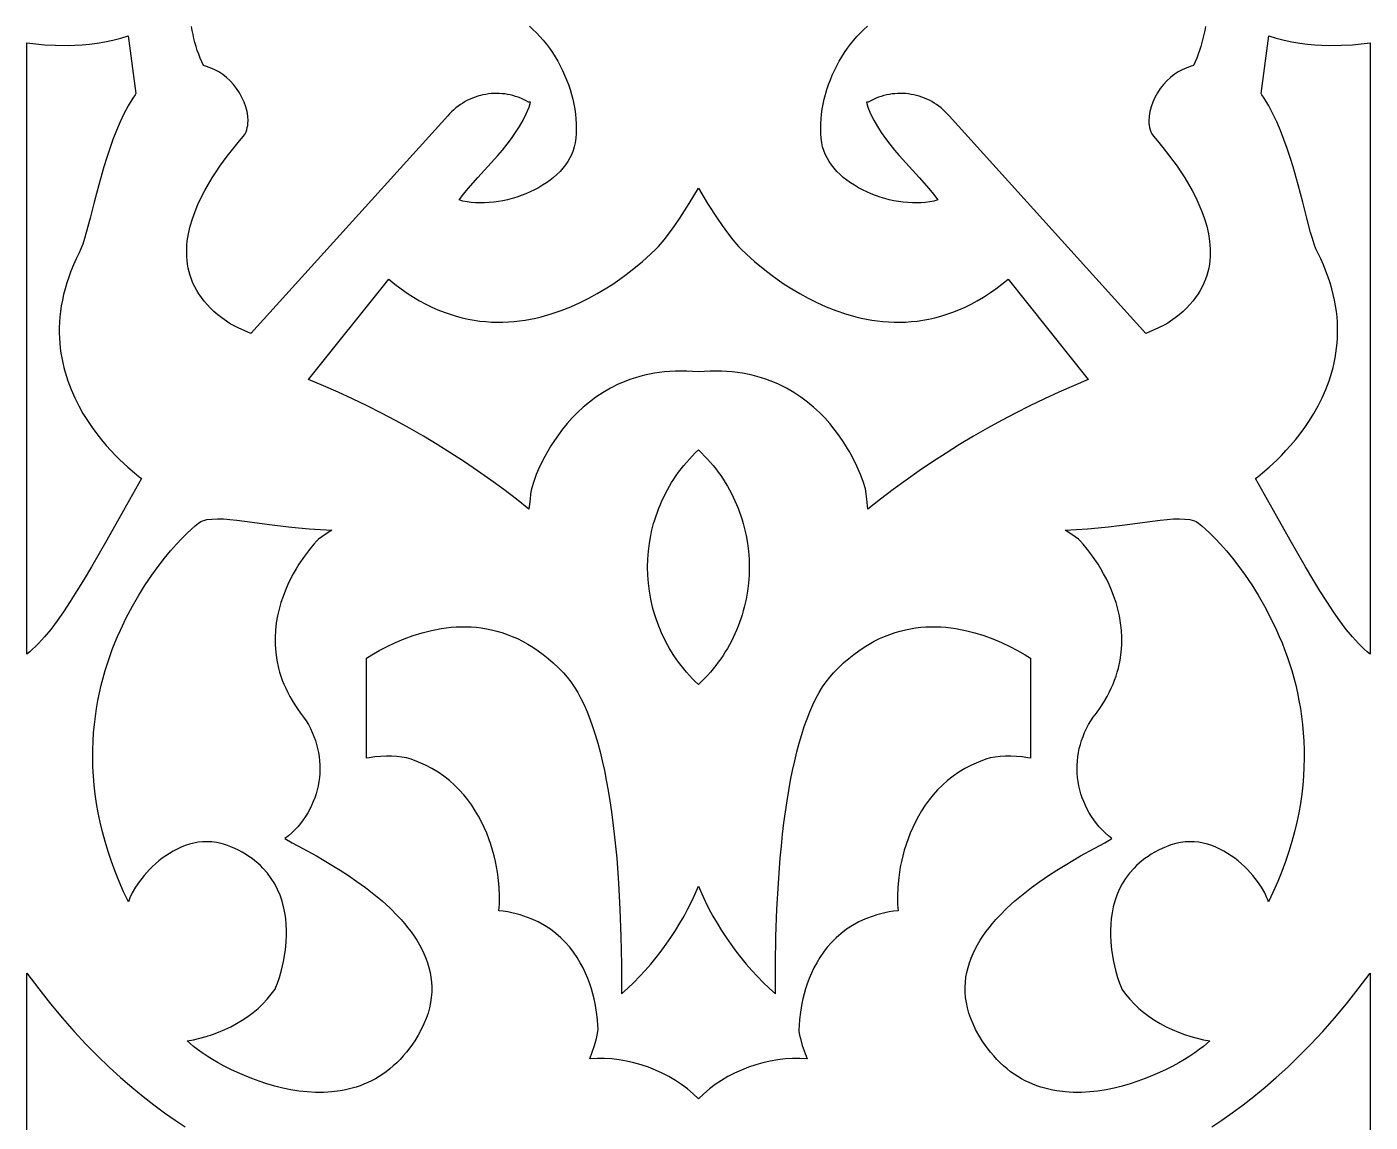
# Model space of a CAD drawing. Extents: x -350 to 350, y -780 to 780.
# Drawn here: x -270 to -190, y -414.6 to -349.3 of the extents above; entities that cross this region are included whole.
import ezdxf

# ---------------------------------------------------------------- set-up
doc = ezdxf.new("R2010")
doc.units = 0
doc.layers.add('LAYER_1', color=18, linetype='CONTINUOUS')

msp = doc.modelspace()

# ---------------------------------------------------------------- linework, layer by layer
at = {"layer": 'LAYER_1'}
for points in [[(-240.075, -349.281), (-239.857, -349.474), (-239.646, -349.678), (-239.442, -349.892), (-239.246, -350.116), (-239.057, -350.349), (-238.876, -350.591), (-238.704, -350.84), (-238.54, -351.097), (-238.385, -351.36), (-238.238, -351.63), (-238.101, -351.904), (-237.974, -352.183), (-237.856, -352.466), (-237.749, -352.753), (-237.652, -353.042), (-237.566, -353.333), (-237.49, -353.625), (-237.426, -353.919), (-237.373, -354.212), (-237.333, -354.505), (-237.304, -354.797), (-237.287, -355.087), (-237.283, -355.374), (-237.292, -355.658), (-237.314, -355.939), (-237.349, -356.215), (-237.396, -356.451), (-237.464, -356.68), (-237.551, -356.904), (-237.657, -357.122), (-237.781, -357.333), (-237.921, -357.537), (-238.077, -357.734), (-238.248, -357.923), (-238.432, -358.105), (-238.629, -358.28), (-238.838, -358.446), (-239.058, -358.604), (-239.288, -358.753), (-239.527, -358.894), (-239.774, -359.025), (-240.028, -359.147), (-240.288, -359.26), (-240.553, -359.362), (-240.822, -359.455), (-241.094, -359.537), (-241.369, -359.609), (-241.645, -359.67), (-241.921, -359.72), (-242.197, -359.758), (-242.47, -359.785), (-242.742, -359.8), (-243.009, -359.803), (-243.273, -359.794), (-243.53, -359.772), (-243.782, -359.737), (-244.026, -359.689), (-244.261, -359.627), (-243.994, -359.285), (-243.716, -358.949), (-243.137, -358.29), (-242.545, -357.638), (-241.959, -356.982), (-241.675, -356.649), (-241.401, -356.311), (-241.138, -355.966), (-240.89, -355.614), (-240.658, -355.252), (-240.446, -354.88), (-240.256, -354.495), (-240.091, -354.097), (-240.024, -353.876), (-240.009, -353.798), (-240.116, -353.798), (-240.267, -353.715), (-240.42, -353.639), (-240.575, -353.57), (-240.732, -353.509), (-240.89, -353.455), (-241.05, -353.409), (-241.211, -353.369), (-241.373, -353.337), (-241.536, -353.312), (-241.699, -353.294), (-241.863, -353.284), (-242.026, -353.28), (-242.189, -353.283), (-242.352, -353.293), (-242.514, -353.31), (-242.675, -353.334), (-242.835, -353.365), (-242.993, -353.402), (-243.15, -353.447), (-243.305, -353.498), (-243.458, -353.555), (-243.609, -353.62), (-243.757, -353.69), (-243.902, -353.768), (-244.045, -353.852), (-244.184, -353.942), (-244.319, -354.039), (-244.451, -354.142), (-244.579, -354.252), (-244.703, -354.368), (-244.822, -354.49), (-244.937, -354.619), (-256.654, -367.57), (-257.408, -367.246), (-257.772, -367.06), (-257.948, -366.956), (-258.119, -366.845), (-258.384, -366.654), (-258.63, -366.46), (-258.859, -366.262), (-259.071, -366.061), (-259.266, -365.856), (-259.444, -365.648), (-259.607, -365.438), (-259.754, -365.225), (-259.887, -365.009), (-260.005, -364.792), (-260.108, -364.572), (-260.198, -364.351), (-260.275, -364.128), (-260.339, -363.904), (-260.391, -363.679), (-260.43, -363.453), (-260.459, -363.226), (-260.476, -362.999), (-260.483, -362.771), (-260.479, -362.544), (-260.466, -362.316), (-260.444, -362.089), (-260.373, -361.637), (-260.271, -361.189), (-260.14, -360.747), (-259.985, -360.312), (-259.809, -359.886), (-259.615, -359.471), (-259.407, -359.069), (-259.189, -358.681), (-258.963, -358.308), (-258.734, -357.953), (-258.505, -357.618), (-258.062, -357.011), (-257.661, -356.501), (-257.332, -356.103), (-257.101, -355.828), (-256.998, -355.692), (-256.946, -355.571), (-256.903, -355.446), (-256.871, -355.317), (-256.848, -355.186), (-256.833, -355.052), (-256.828, -354.916), (-256.842, -354.639), (-256.888, -354.357), (-256.963, -354.074), (-257.064, -353.794), (-257.191, -353.518), (-257.339, -353.251), (-257.507, -352.995), (-257.693, -352.753), (-257.894, -352.529), (-258.109, -352.326), (-258.333, -352.146), (-258.566, -351.993), (-258.806, -351.871), (-259.083, -351.756), (-259.353, -351.662), (-259.484, -351.625), (-259.586, -351.4), (-259.68, -351.173), (-259.768, -350.945), (-259.849, -350.714), (-259.923, -350.482), (-259.99, -350.248), (-260.05, -350.013), (-260.104, -349.777), (-260.15, -349.539), (-260.189, -349.301)], [(-199.815, -349.301), (-199.854, -349.539), (-199.901, -349.777), (-199.954, -350.013), (-200.014, -350.248), (-200.081, -350.482), (-200.155, -350.714), (-200.236, -350.945), (-200.324, -351.173), (-200.419, -351.4), (-200.52, -351.625), (-200.652, -351.662), (-200.922, -351.756), (-201.199, -351.871), (-201.438, -351.993), (-201.671, -352.146), (-201.896, -352.326), (-202.11, -352.529), (-202.311, -352.753), (-202.497, -352.995), (-202.665, -353.251), (-202.814, -353.518), (-202.94, -353.794), (-203.042, -354.074), (-203.117, -354.357), (-203.162, -354.639), (-203.176, -354.916), (-203.171, -355.052), (-203.157, -355.186), (-203.134, -355.317), (-203.101, -355.446), (-203.059, -355.571), (-203.007, -355.692), (-202.904, -355.828), (-202.673, -356.103), (-202.343, -356.501), (-201.942, -357.011), (-201.499, -357.618), (-201.27, -357.953), (-201.041, -358.308), (-200.816, -358.681), (-200.597, -359.069), (-200.389, -359.471), (-200.195, -359.886), (-200.019, -360.312), (-199.864, -360.747), (-199.733, -361.189), (-199.631, -361.637), (-199.56, -362.089), (-199.538, -362.316), (-199.525, -362.544), (-199.522, -362.771), (-199.528, -362.999), (-199.546, -363.226), (-199.574, -363.453), (-199.614, -363.679), (-199.665, -363.904), (-199.729, -364.128), (-199.806, -364.351), (-199.896, -364.572), (-200, -364.792), (-200.118, -365.009), (-200.25, -365.225), (-200.397, -365.438), (-200.56, -365.648), (-200.739, -365.856), (-200.934, -366.061), (-201.145, -366.262), (-201.374, -366.46), (-201.621, -366.654), (-201.885, -366.845), (-202.056, -366.956), (-202.232, -367.06), (-202.597, -367.246), (-203.35, -367.57), (-215.067, -354.619), (-215.182, -354.49), (-215.301, -354.368), (-215.425, -354.252), (-215.553, -354.142), (-215.685, -354.039), (-215.821, -353.942), (-215.96, -353.852), (-216.102, -353.768), (-216.247, -353.69), (-216.395, -353.62), (-216.546, -353.555), (-216.699, -353.498), (-216.854, -353.447), (-217.011, -353.402), (-217.169, -353.365), (-217.329, -353.334), (-217.49, -353.31), (-217.652, -353.293), (-217.815, -353.283), (-217.978, -353.28), (-218.142, -353.284), (-218.305, -353.294), (-218.468, -353.312), (-218.631, -353.337), (-218.793, -353.369), (-218.954, -353.409), (-219.114, -353.455), (-219.273, -353.509), (-219.429, -353.57), (-219.585, -353.639), (-219.738, -353.715), (-219.888, -353.798), (-219.996, -353.798), (-219.981, -353.876), (-219.913, -354.097), (-219.748, -354.495), (-219.558, -354.88), (-219.346, -355.252), (-219.115, -355.614), (-218.866, -355.966), (-218.604, -356.311), (-218.329, -356.649), (-218.045, -356.982), (-217.459, -357.638), (-216.867, -358.29), (-216.288, -358.949), (-216.01, -359.285), (-215.743, -359.627), (-215.979, -359.689), (-216.223, -359.737), (-216.474, -359.772), (-216.732, -359.794), (-216.995, -359.803), (-217.263, -359.8), (-217.534, -359.785), (-217.808, -359.758), (-218.083, -359.72), (-218.36, -359.67), (-218.635, -359.609), (-218.91, -359.537), (-219.182, -359.455), (-219.452, -359.362), (-219.717, -359.26), (-219.977, -359.147), (-220.231, -359.025), (-220.477, -358.894), (-220.716, -358.753), (-220.946, -358.604), (-221.166, -358.446), (-221.375, -358.28), (-221.572, -358.105), (-221.757, -357.923), (-221.927, -357.734), (-222.083, -357.537), (-222.224, -357.333), (-222.347, -357.122), (-222.453, -356.904), (-222.54, -356.68), (-222.608, -356.451), (-222.655, -356.215), (-222.691, -355.939), (-222.713, -355.658), (-222.721, -355.374), (-222.717, -355.087), (-222.701, -354.797), (-222.672, -354.505), (-222.631, -354.212), (-222.578, -353.919), (-222.514, -353.625), (-222.439, -353.333), (-222.352, -353.042), (-222.255, -352.753), (-222.148, -352.466), (-222.03, -352.183), (-221.903, -351.904), (-221.766, -351.63), (-221.62, -351.36), (-221.465, -351.097), (-221.301, -350.84), (-221.128, -350.591), (-220.947, -350.349), (-220.758, -350.116), (-220.562, -349.892), (-220.358, -349.678), (-220.147, -349.474), (-219.929, -349.281)], [(-270.001, -430.045), (-270.001, -405.679), (-269.297, -406.618), (-268.591, -407.51), (-267.886, -408.353), (-267.183, -409.15), (-266.483, -409.901), (-265.788, -410.608), (-265.099, -411.272), (-264.418, -411.895), (-263.746, -412.478), (-263.084, -413.022), (-262.434, -413.528), (-261.797, -413.998), (-261.175, -414.434), (-260.569, -414.836)], [(-199.436, -414.836), (-198.83, -414.434), (-198.207, -413.998), (-197.57, -413.528), (-196.92, -413.022), (-196.259, -412.478), (-195.587, -411.895), (-194.905, -411.272), (-194.217, -410.608), (-193.522, -409.901), (-192.822, -409.15), (-192.118, -408.353), (-191.413, -407.51), (-190.707, -406.618), (-190.002, -405.677), (-190, -405.679), (-190, -430.046)]]:
    msp.add_lwpolyline(points, dxfattribs=at)
for points in [[(-263.51, -353.292), (-263.557, -353.357), (-263.698, -353.568), (-263.965, -354.013), (-264.216, -354.485), (-264.45, -354.98), (-264.67, -355.493), (-264.875, -356.02), (-265.066, -356.557), (-265.246, -357.1), (-265.414, -357.645), (-265.719, -358.723), (-265.99, -359.755), (-266.235, -360.71), (-266.46, -361.553), (-266.568, -361.922), (-266.674, -362.25), (-266.78, -362.533), (-266.885, -362.767), (-267.064, -363.134), (-267.227, -363.498), (-267.374, -363.858), (-267.506, -364.214), (-267.622, -364.565), (-267.725, -364.913), (-267.813, -365.256), (-267.887, -365.596), (-267.948, -365.931), (-267.997, -366.261), (-268.032, -366.588), (-268.056, -366.91), (-268.069, -367.227), (-268.07, -367.54), (-268.06, -367.848), (-268.04, -368.152), (-268.01, -368.451), (-267.971, -368.745), (-267.922, -369.035), (-267.865, -369.319), (-267.8, -369.599), (-267.727, -369.873), (-267.559, -370.408), (-267.364, -370.922), (-267.147, -371.415), (-266.911, -371.886), (-266.658, -372.336), (-266.393, -372.764), (-266.118, -373.169), (-265.837, -373.551), (-265.554, -373.909), (-265.271, -374.244), (-264.993, -374.554), (-264.722, -374.839), (-264.461, -375.1), (-263.987, -375.543), (-263.596, -375.88), (-263.315, -376.108), (-263.172, -376.224), (-264.243, -378.125), (-265.235, -379.88), (-266.156, -381.478), (-266.593, -382.213), (-267.015, -382.905), (-267.423, -383.552), (-267.82, -384.151), (-268.205, -384.702), (-268.58, -385.202), (-268.947, -385.652), (-269.305, -386.048), (-269.481, -386.226), (-269.656, -386.39), (-269.83, -386.54), (-270.001, -386.674), (-270.001, -350.266), (-269.47, -350.33), (-268.954, -350.376), (-268.305, -350.41), (-267.547, -350.417), (-267.136, -350.405), (-266.708, -350.38), (-266.265, -350.34), (-265.811, -350.284), (-265.348, -350.208), (-264.881, -350.112), (-264.412, -349.993), (-263.965, -349.856)], [(-195.592, -349.993), (-195.123, -350.112), (-194.656, -350.208), (-194.194, -350.284), (-193.74, -350.34), (-193.297, -350.38), (-192.868, -350.405), (-192.457, -350.417), (-191.7, -350.41), (-191.051, -350.376), (-190.534, -350.33), (-190.002, -350.266), (-190.002, -386.675), (-190.174, -386.54), (-190.348, -386.39), (-190.523, -386.226), (-190.699, -386.048), (-191.058, -385.652), (-191.424, -385.202), (-191.799, -384.702), (-192.185, -384.151), (-192.581, -383.552), (-192.99, -382.905), (-193.412, -382.213), (-193.848, -381.478), (-194.769, -379.88), (-195.761, -378.125), (-196.832, -376.224), (-196.689, -376.108), (-196.409, -375.88), (-196.018, -375.543), (-195.543, -375.1), (-195.283, -374.839), (-195.012, -374.554), (-194.733, -374.244), (-194.45, -373.909), (-194.167, -373.551), (-193.886, -373.169), (-193.612, -372.764), (-193.346, -372.336), (-193.094, -371.886), (-192.857, -371.415), (-192.64, -370.922), (-192.446, -370.408), (-192.278, -369.873), (-192.205, -369.599), (-192.139, -369.319), (-192.082, -369.035), (-192.034, -368.745), (-191.994, -368.451), (-191.964, -368.152), (-191.944, -367.848), (-191.935, -367.54), (-191.936, -367.227), (-191.948, -366.91), (-191.972, -366.588), (-192.008, -366.261), (-192.056, -365.931), (-192.117, -365.596), (-192.192, -365.256), (-192.28, -364.913), (-192.382, -364.565), (-192.499, -364.214), (-192.631, -363.858), (-192.778, -363.498), (-192.941, -363.134), (-193.12, -362.767), (-193.225, -362.533), (-193.33, -362.25), (-193.436, -361.922), (-193.544, -361.553), (-193.77, -360.71), (-194.014, -359.755), (-194.285, -358.723), (-194.591, -357.645), (-194.759, -357.1), (-194.938, -356.557), (-195.13, -356.02), (-195.335, -355.493), (-195.554, -354.98), (-195.788, -354.485), (-196.039, -354.013), (-196.307, -353.568), (-196.447, -353.357), (-196.494, -353.292), (-196.04, -349.856)], [(-229.457, -359.826), (-228.889, -360.717), (-228.591, -361.152), (-228.281, -361.577), (-227.955, -361.991), (-227.613, -362.39), (-227.46, -362.55), (-227.142, -362.859), (-226.671, -363.283), (-226.058, -363.79), (-225.701, -364.064), (-225.313, -364.346), (-224.895, -364.632), (-224.448, -364.919), (-223.973, -365.202), (-223.473, -365.476), (-222.947, -365.739), (-222.399, -365.984), (-221.828, -366.21), (-221.237, -366.411), (-220.626, -366.583), (-220.314, -366.657), (-219.998, -366.723), (-219.677, -366.779), (-219.353, -366.826), (-219.025, -366.862), (-218.693, -366.887), (-218.357, -366.901), (-218.019, -366.904), (-217.677, -366.894), (-217.332, -366.871), (-216.985, -366.835), (-216.635, -366.785), (-216.282, -366.721), (-215.928, -366.642), (-215.571, -366.547), (-215.212, -366.437), (-214.851, -366.31), (-214.489, -366.167), (-214.126, -366.006), (-213.761, -365.826), (-213.395, -365.629), (-213.029, -365.412), (-212.661, -365.176), (-212.293, -364.92), (-211.925, -364.644), (-211.556, -364.346), (-206.784, -370.322), (-207.663, -370.688), (-208.536, -371.071), (-209.403, -371.47), (-210.262, -371.885), (-211.115, -372.317), (-211.96, -372.764), (-212.798, -373.226), (-213.627, -373.704), (-214.447, -374.197), (-215.258, -374.704), (-216.059, -375.226), (-216.85, -375.762), (-217.631, -376.312), (-218.401, -376.876), (-219.16, -377.453), (-219.907, -378.044), (-219.97, -377.439), (-220.005, -377.137), (-220.054, -376.837), (-220.189, -376.395), (-220.344, -375.986), (-220.564, -375.482), (-220.853, -374.904), (-221.025, -374.594), (-221.216, -374.274), (-221.427, -373.946), (-221.658, -373.613), (-221.911, -373.277), (-222.185, -372.943), (-222.481, -372.611), (-222.8, -372.285), (-223.142, -371.968), (-223.509, -371.662), (-223.9, -371.37), (-224.316, -371.095), (-224.758, -370.84), (-225.227, -370.606), (-225.471, -370.499), (-225.723, -370.398), (-225.981, -370.304), (-226.246, -370.217), (-226.518, -370.137), (-226.798, -370.066), (-227.084, -370.003), (-227.378, -369.948), (-227.68, -369.903), (-227.988, -369.866), (-228.305, -369.84), (-228.629, -369.823), (-228.96, -369.816), (-229.299, -369.821), (-229.647, -369.836), (-230.002, -369.862), (-230.358, -369.836), (-230.705, -369.821), (-231.044, -369.816), (-231.376, -369.823), (-231.7, -369.84), (-232.016, -369.866), (-232.325, -369.903), (-232.626, -369.948), (-232.92, -370.003), (-233.207, -370.066), (-233.486, -370.137), (-233.758, -370.217), (-234.024, -370.304), (-234.282, -370.398), (-234.533, -370.499), (-234.777, -370.606), (-235.246, -370.84), (-235.688, -371.095), (-236.105, -371.37), (-236.496, -371.662), (-236.862, -371.968), (-237.205, -372.285), (-237.524, -372.611), (-237.82, -372.943), (-238.094, -373.277), (-238.346, -373.613), (-238.578, -373.946), (-238.789, -374.274), (-238.98, -374.594), (-239.152, -374.904), (-239.441, -375.482), (-239.66, -375.986), (-239.815, -376.395), (-239.951, -376.837), (-239.999, -377.137), (-240.035, -377.439), (-240.097, -378.044), (-240.844, -377.453), (-241.603, -376.876), (-242.373, -376.312), (-243.154, -375.762), (-243.945, -375.226), (-244.747, -374.704), (-245.558, -374.197), (-246.378, -373.704), (-247.207, -373.226), (-248.044, -372.764), (-248.889, -372.317), (-249.742, -371.885), (-250.602, -371.47), (-251.469, -371.071), (-252.342, -370.688), (-253.22, -370.322), (-248.448, -364.346), (-248.08, -364.644), (-247.711, -364.92), (-247.343, -365.176), (-246.976, -365.412), (-246.609, -365.629), (-246.243, -365.826), (-245.879, -366.006), (-245.515, -366.167), (-245.153, -366.31), (-244.792, -366.437), (-244.434, -366.547), (-244.077, -366.642), (-243.722, -366.721), (-243.37, -366.785), (-243.02, -366.835), (-242.672, -366.871), (-242.327, -366.894), (-241.986, -366.904), (-241.647, -366.901), (-241.312, -366.887), (-240.98, -366.862), (-240.652, -366.826), (-240.327, -366.779), (-240.007, -366.723), (-239.69, -366.657), (-239.378, -366.583), (-238.768, -366.411), (-238.176, -366.21), (-237.606, -365.984), (-237.057, -365.739), (-236.532, -365.476), (-236.031, -365.202), (-235.557, -364.919), (-235.11, -364.632), (-234.691, -364.346), (-234.303, -364.064), (-233.946, -363.79), (-233.333, -363.283), (-232.862, -362.859), (-232.545, -362.55), (-232.391, -362.39), (-232.049, -361.991), (-231.724, -361.577), (-231.413, -361.152), (-231.115, -360.717), (-230.548, -359.826), (-230.002, -358.922)], [(-229.815, -374.696), (-229.635, -374.879), (-229.461, -375.065), (-229.292, -375.255), (-229.13, -375.448), (-228.973, -375.645), (-228.822, -375.845), (-228.678, -376.047), (-228.539, -376.253), (-228.406, -376.461), (-228.278, -376.673), (-228.157, -376.886), (-228.042, -377.102), (-227.933, -377.32), (-227.829, -377.541), (-227.732, -377.763), (-227.64, -377.988), (-227.554, -378.214), (-227.475, -378.442), (-227.401, -378.671), (-227.333, -378.902), (-227.271, -379.135), (-227.214, -379.368), (-227.164, -379.603), (-227.081, -380.074), (-227.022, -380.549), (-226.987, -381.026), (-226.975, -381.503), (-226.987, -381.981), (-227.022, -382.458), (-227.081, -382.933), (-227.164, -383.404), (-227.271, -383.872), (-227.333, -384.105), (-227.401, -384.336), (-227.475, -384.565), (-227.554, -384.793), (-227.64, -385.019), (-227.732, -385.244), (-227.829, -385.466), (-227.933, -385.687), (-228.042, -385.905), (-228.157, -386.121), (-228.278, -386.334), (-228.406, -386.545), (-228.539, -386.754), (-228.678, -386.96), (-228.822, -387.162), (-228.973, -387.362), (-229.13, -387.559), (-229.292, -387.752), (-229.461, -387.942), (-229.635, -388.128), (-229.815, -388.311), (-230.002, -388.49), (-230.189, -388.311), (-230.369, -388.128), (-230.544, -387.942), (-230.712, -387.752), (-230.875, -387.559), (-231.031, -387.362), (-231.182, -387.162), (-231.327, -386.96), (-231.466, -386.754), (-231.599, -386.545), (-231.726, -386.334), (-231.847, -386.121), (-231.962, -385.905), (-232.072, -385.687), (-232.175, -385.466), (-232.273, -385.244), (-232.364, -385.019), (-232.45, -384.793), (-232.53, -384.565), (-232.604, -384.336), (-232.672, -384.105), (-232.734, -383.872), (-232.84, -383.404), (-232.923, -382.933), (-232.982, -382.458), (-233.018, -381.981), (-233.029, -381.503), (-233.018, -381.026), (-232.982, -380.549), (-232.923, -380.074), (-232.84, -379.603), (-232.79, -379.368), (-232.734, -379.135), (-232.672, -378.902), (-232.604, -378.671), (-232.53, -378.442), (-232.45, -378.214), (-232.364, -377.988), (-232.273, -377.763), (-232.175, -377.541), (-232.072, -377.32), (-231.962, -377.102), (-231.847, -376.886), (-231.726, -376.673), (-231.599, -376.461), (-231.466, -376.253), (-231.327, -376.047), (-231.182, -375.845), (-231.031, -375.645), (-230.875, -375.448), (-230.712, -375.255), (-230.544, -375.065), (-230.369, -374.879), (-230.189, -374.696), (-230.002, -374.517)], [(-258.292, -378.623), (-257.907, -378.65), (-257.494, -378.692), (-256.581, -378.809), (-255.557, -378.952), (-254.423, -379.095), (-253.815, -379.159), (-253.181, -379.214), (-252.52, -379.257), (-251.833, -379.285), (-252.236, -379.551), (-252.63, -379.831), (-252.731, -379.928), (-252.919, -380.133), (-253.173, -380.438), (-253.473, -380.838), (-253.8, -381.324), (-253.968, -381.597), (-254.135, -381.89), (-254.298, -382.201), (-254.456, -382.529), (-254.606, -382.874), (-254.745, -383.235), (-254.871, -383.61), (-254.982, -383.999), (-255.074, -384.402), (-255.146, -384.816), (-255.196, -385.242), (-255.219, -385.679), (-255.215, -386.125), (-255.181, -386.58), (-255.114, -387.043), (-255.011, -387.513), (-254.946, -387.75), (-254.871, -387.989), (-254.786, -388.229), (-254.69, -388.47), (-254.584, -388.713), (-254.467, -388.956), (-254.339, -389.201), (-254.199, -389.446), (-254.047, -389.692), (-253.883, -389.938), (-253.706, -390.185), (-253.517, -390.432), (-253.37, -390.652), (-253.235, -390.877), (-253.113, -391.105), (-253.003, -391.338), (-252.905, -391.574), (-252.819, -391.813), (-252.745, -392.055), (-252.684, -392.298), (-252.634, -392.544), (-252.596, -392.791), (-252.57, -393.038), (-252.556, -393.286), (-252.553, -393.534), (-252.562, -393.781), (-252.582, -394.028), (-252.614, -394.273), (-252.658, -394.517), (-252.712, -394.758), (-252.778, -394.997), (-252.856, -395.232), (-252.944, -395.464), (-253.043, -395.693), (-253.154, -395.916), (-253.275, -396.135), (-253.407, -396.349), (-253.55, -396.557), (-253.704, -396.759), (-253.868, -396.955), (-254.043, -397.143), (-254.228, -397.325), (-254.424, -397.498), (-254.631, -397.663), (-254.202, -397.909), (-253.563, -398.256), (-252.76, -398.7), (-251.839, -399.238), (-251.35, -399.541), (-250.848, -399.867), (-250.341, -400.214), (-249.834, -400.582), (-249.333, -400.971), (-248.844, -401.381), (-248.372, -401.811), (-247.923, -402.261), (-247.71, -402.493), (-247.504, -402.73), (-247.308, -402.971), (-247.121, -403.217), (-246.944, -403.468), (-246.778, -403.723), (-246.624, -403.983), (-246.482, -404.248), (-246.354, -404.516), (-246.239, -404.789), (-246.139, -405.066), (-246.055, -405.348), (-245.987, -405.634), (-245.935, -405.923), (-245.901, -406.217), (-245.886, -406.515), (-245.89, -406.817), (-245.913, -407.123), (-245.957, -407.432), (-246.022, -407.746), (-246.109, -408.063), (-246.219, -408.384), (-246.353, -408.708), (-246.51, -409.037), (-246.693, -409.368), (-246.901, -409.703), (-247.136, -410.042), (-247.397, -410.384), (-247.585, -410.609), (-247.778, -410.821), (-247.976, -411.021), (-248.177, -411.209), (-248.383, -411.384), (-248.593, -411.548), (-248.807, -411.7), (-249.024, -411.841), (-249.245, -411.971), (-249.468, -412.091), (-249.695, -412.2), (-249.924, -412.298), (-250.156, -412.387), (-250.391, -412.466), (-250.627, -412.536), (-250.865, -412.596), (-251.105, -412.648), (-251.346, -412.691), (-251.833, -412.752), (-252.322, -412.781), (-252.814, -412.781), (-253.305, -412.753), (-253.795, -412.7), (-254.282, -412.623), (-254.764, -412.525), (-255.24, -412.407), (-255.707, -412.273), (-256.164, -412.123), (-256.61, -411.96), (-257.043, -411.785), (-257.461, -411.602), (-257.862, -411.411), (-258.245, -411.216), (-258.609, -411.017), (-258.951, -410.817), (-259.27, -410.619), (-259.564, -410.424), (-259.831, -410.234), (-260.071, -410.051), (-260.281, -409.877), (-260.459, -409.715), (-260.083, -409.646), (-259.705, -409.56), (-259.328, -409.456), (-258.953, -409.336), (-258.582, -409.198), (-258.217, -409.044), (-257.858, -408.873), (-257.508, -408.686), (-257.169, -408.482), (-256.841, -408.263), (-256.527, -408.028), (-256.229, -407.777), (-255.948, -407.512), (-255.685, -407.231), (-255.442, -406.935), (-255.221, -406.625), (-255.167, -406.513), (-255.076, -406.279), (-254.961, -405.939), (-254.837, -405.505), (-254.719, -404.991), (-254.62, -404.413), (-254.583, -404.104), (-254.556, -403.784), (-254.54, -403.454), (-254.539, -403.117), (-254.553, -402.774), (-254.585, -402.428), (-254.636, -402.079), (-254.707, -401.73), (-254.802, -401.382), (-254.921, -401.037), (-255.066, -400.697), (-255.24, -400.363), (-255.443, -400.038), (-255.678, -399.724), (-255.947, -399.421), (-256.094, -399.274), (-256.25, -399.131), (-256.416, -398.992), (-256.591, -398.857), (-256.776, -398.727), (-256.971, -398.601), (-257.176, -398.479), (-257.391, -398.363), (-257.617, -398.252), (-257.854, -398.146), (-258.141, -398.036), (-258.426, -397.953), (-258.708, -397.895), (-258.987, -397.86), (-259.262, -397.848), (-259.534, -397.857), (-259.8, -397.886), (-260.062, -397.934), (-260.319, -397.999), (-260.57, -398.08), (-260.816, -398.177), (-261.055, -398.287), (-261.287, -398.409), (-261.513, -398.543), (-261.731, -398.686), (-261.941, -398.839), (-262.143, -398.998), (-262.337, -399.164), (-262.521, -399.335), (-262.697, -399.51), (-263.019, -399.865), (-263.299, -400.221), (-263.535, -400.566), (-263.724, -400.891), (-263.862, -401.186), (-263.911, -401.319), (-263.946, -401.441), (-264.236, -400.827), (-264.501, -400.218), (-264.744, -399.616), (-264.964, -399.02), (-265.163, -398.429), (-265.34, -397.845), (-265.496, -397.268), (-265.633, -396.696), (-265.75, -396.132), (-265.848, -395.574), (-265.927, -395.023), (-265.989, -394.479), (-266.034, -393.941), (-266.063, -393.412), (-266.076, -392.889), (-266.073, -392.374), (-266.055, -391.866), (-266.024, -391.366), (-265.979, -390.874), (-265.921, -390.39), (-265.85, -389.914), (-265.768, -389.446), (-265.674, -388.986), (-265.571, -388.535), (-265.457, -388.092), (-265.333, -387.657), (-265.201, -387.232), (-265.061, -386.815), (-264.913, -386.408), (-264.758, -386.009), (-264.596, -385.62), (-264.429, -385.24), (-264.08, -384.508), (-263.714, -383.816), (-263.336, -383.163), (-262.952, -382.551), (-262.566, -381.981), (-262.183, -381.453), (-261.807, -380.969), (-261.443, -380.529), (-261.096, -380.136), (-260.771, -379.788), (-260.472, -379.488), (-260.205, -379.236), (-259.973, -379.034), (-259.782, -378.882), (-259.637, -378.782), (-259.541, -378.733), (-259.411, -378.697), (-259.273, -378.667), (-258.976, -378.629), (-258.649, -378.616)], [(-201.029, -378.629), (-200.731, -378.667), (-200.593, -378.697), (-200.463, -378.733), (-200.368, -378.782), (-200.222, -378.882), (-200.031, -379.034), (-199.8, -379.236), (-199.532, -379.488), (-199.233, -379.788), (-198.908, -380.136), (-198.561, -380.529), (-198.198, -380.969), (-197.822, -381.453), (-197.438, -381.981), (-197.052, -382.551), (-196.668, -383.163), (-196.291, -383.816), (-195.925, -384.508), (-195.575, -385.24), (-195.408, -385.62), (-195.247, -386.009), (-195.092, -386.408), (-194.944, -386.815), (-194.803, -387.232), (-194.671, -387.657), (-194.548, -388.092), (-194.434, -388.535), (-194.33, -388.986), (-194.237, -389.446), (-194.154, -389.914), (-194.084, -390.39), (-194.026, -390.874), (-193.981, -391.366), (-193.949, -391.866), (-193.932, -392.374), (-193.929, -392.889), (-193.941, -393.412), (-193.97, -393.941), (-194.015, -394.479), (-194.077, -395.023), (-194.157, -395.574), (-194.255, -396.132), (-194.372, -396.696), (-194.508, -397.268), (-194.665, -397.845), (-194.842, -398.429), (-195.04, -399.02), (-195.26, -399.616), (-195.503, -400.218), (-195.769, -400.827), (-196.058, -401.441), (-196.093, -401.319), (-196.143, -401.186), (-196.281, -400.891), (-196.469, -400.566), (-196.705, -400.221), (-196.986, -399.865), (-197.307, -399.51), (-197.483, -399.335), (-197.668, -399.164), (-197.861, -398.998), (-198.064, -398.839), (-198.274, -398.686), (-198.492, -398.543), (-198.717, -398.409), (-198.95, -398.287), (-199.189, -398.177), (-199.434, -398.08), (-199.685, -397.999), (-199.942, -397.934), (-200.204, -397.886), (-200.471, -397.857), (-200.742, -397.848), (-201.017, -397.86), (-201.296, -397.895), (-201.578, -397.953), (-201.863, -398.036), (-202.151, -398.146), (-202.388, -398.252), (-202.613, -398.363), (-202.829, -398.479), (-203.034, -398.601), (-203.228, -398.727), (-203.413, -398.857), (-203.588, -398.992), (-203.754, -399.131), (-203.91, -399.274), (-204.058, -399.421), (-204.326, -399.724), (-204.561, -400.038), (-204.765, -400.363), (-204.938, -400.697), (-205.084, -401.037), (-205.203, -401.382), (-205.297, -401.73), (-205.369, -402.079), (-205.42, -402.428), (-205.451, -402.774), (-205.466, -403.117), (-205.464, -403.454), (-205.449, -403.784), (-205.422, -404.104), (-205.384, -404.413), (-205.285, -404.991), (-205.167, -405.505), (-205.043, -405.939), (-204.929, -406.279), (-204.837, -406.513), (-204.783, -406.625), (-204.562, -406.935), (-204.32, -407.231), (-204.057, -407.512), (-203.775, -407.777), (-203.477, -408.028), (-203.163, -408.263), (-202.836, -408.482), (-202.496, -408.686), (-202.146, -408.873), (-201.788, -409.044), (-201.422, -409.198), (-201.051, -409.336), (-200.676, -409.456), (-200.299, -409.56), (-199.922, -409.646), (-199.545, -409.715), (-199.724, -409.877), (-199.933, -410.051), (-200.173, -410.234), (-200.441, -410.424), (-200.735, -410.619), (-201.054, -410.817), (-201.396, -411.017), (-201.759, -411.216), (-202.142, -411.411), (-202.544, -411.602), (-202.962, -411.785), (-203.394, -411.96), (-203.84, -412.123), (-204.298, -412.273), (-204.765, -412.407), (-205.24, -412.525), (-205.722, -412.623), (-206.209, -412.7), (-206.699, -412.753), (-207.191, -412.781), (-207.682, -412.781), (-208.172, -412.752), (-208.658, -412.691), (-208.899, -412.648), (-209.139, -412.596), (-209.378, -412.536), (-209.614, -412.466), (-209.848, -412.387), (-210.08, -412.298), (-210.309, -412.2), (-210.536, -412.091), (-210.76, -411.971), (-210.98, -411.841), (-211.197, -411.7), (-211.411, -411.548), (-211.621, -411.384), (-211.827, -411.209), (-212.029, -411.021), (-212.226, -410.821), (-212.419, -410.609), (-212.607, -410.384), (-212.869, -410.042), (-213.103, -409.703), (-213.312, -409.368), (-213.494, -409.037), (-213.652, -408.708), (-213.785, -408.384), (-213.895, -408.063), (-213.982, -407.746), (-214.047, -407.432), (-214.091, -407.123), (-214.115, -406.817), (-214.118, -406.515), (-214.103, -406.217), (-214.069, -405.923), (-214.018, -405.634), (-213.949, -405.348), (-213.865, -405.066), (-213.765, -404.789), (-213.651, -404.516), (-213.522, -404.248), (-213.381, -403.983), (-213.226, -403.723), (-213.061, -403.468), (-212.884, -403.217), (-212.697, -402.971), (-212.5, -402.73), (-212.295, -402.493), (-212.081, -402.261), (-211.633, -401.811), (-211.161, -401.381), (-210.671, -400.971), (-210.17, -400.582), (-209.663, -400.214), (-209.156, -399.867), (-208.655, -399.541), (-208.165, -399.238), (-207.245, -398.7), (-206.441, -398.256), (-205.802, -397.909), (-205.374, -397.663), (-205.58, -397.498), (-205.776, -397.325), (-205.961, -397.143), (-206.136, -396.955), (-206.301, -396.759), (-206.454, -396.557), (-206.597, -396.349), (-206.73, -396.135), (-206.851, -395.916), (-206.961, -395.693), (-207.061, -395.464), (-207.149, -395.232), (-207.226, -394.997), (-207.292, -394.758), (-207.347, -394.517), (-207.39, -394.273), (-207.422, -394.028), (-207.442, -393.781), (-207.451, -393.534), (-207.449, -393.286), (-207.434, -393.038), (-207.408, -392.791), (-207.37, -392.544), (-207.321, -392.298), (-207.259, -392.055), (-207.185, -391.813), (-207.1, -391.574), (-207.002, -391.338), (-206.892, -391.105), (-206.769, -390.877), (-206.635, -390.652), (-206.488, -390.432), (-206.298, -390.185), (-206.122, -389.938), (-205.957, -389.692), (-205.806, -389.446), (-205.666, -389.201), (-205.537, -388.956), (-205.42, -388.713), (-205.314, -388.47), (-205.219, -388.229), (-205.134, -387.989), (-205.059, -387.75), (-204.993, -387.513), (-204.891, -387.043), (-204.824, -386.58), (-204.789, -386.125), (-204.785, -385.679), (-204.809, -385.242), (-204.858, -384.816), (-204.93, -384.402), (-205.023, -383.999), (-205.133, -383.61), (-205.259, -383.235), (-205.399, -382.874), (-205.548, -382.529), (-205.706, -382.201), (-205.87, -381.89), (-206.036, -381.597), (-206.204, -381.324), (-206.531, -380.838), (-206.832, -380.438), (-207.085, -380.133), (-207.273, -379.928), (-207.375, -379.831), (-207.768, -379.551), (-208.172, -379.285), (-207.485, -379.257), (-206.824, -379.214), (-206.19, -379.159), (-205.582, -379.095), (-204.448, -378.952), (-203.423, -378.809), (-202.511, -378.692), (-202.097, -378.65), (-201.712, -378.623), (-201.356, -378.616)], [(-215.86, -385.046), (-215.562, -385.058), (-215.266, -385.08), (-214.973, -385.112), (-214.682, -385.154), (-214.394, -385.204), (-214.108, -385.264), (-213.548, -385.406), (-213.001, -385.577), (-212.471, -385.773), (-211.958, -385.989), (-211.464, -386.222), (-210.992, -386.468), (-210.542, -386.722), (-210.236, -386.909), (-210.236, -392.881), (-210.384, -392.852), (-210.726, -392.8), (-211.064, -392.765), (-211.395, -392.747), (-211.718, -392.747), (-212.031, -392.766), (-212.333, -392.805), (-212.621, -392.863), (-212.894, -392.942), (-213.329, -393.104), (-213.741, -393.287), (-214.13, -393.49), (-214.497, -393.713), (-214.843, -393.952), (-215.168, -394.208), (-215.473, -394.479), (-215.758, -394.762), (-216.023, -395.058), (-216.27, -395.364), (-216.499, -395.679), (-216.71, -396.002), (-216.905, -396.331), (-217.082, -396.666), (-217.244, -397.003), (-217.391, -397.344), (-217.523, -397.684), (-217.641, -398.025), (-217.745, -398.363), (-217.835, -398.698), (-217.914, -399.029), (-217.98, -399.353), (-218.035, -399.67), (-218.079, -399.978), (-218.137, -400.562), (-218.158, -401.095), (-218.147, -401.564), (-218.107, -401.959), (-218.378, -401.993), (-218.64, -402.035), (-218.894, -402.085), (-219.139, -402.143), (-219.377, -402.207), (-219.607, -402.278), (-220.045, -402.441), (-220.452, -402.627), (-220.831, -402.836), (-221.183, -403.065), (-221.508, -403.312), (-221.807, -403.576), (-222.082, -403.852), (-222.334, -404.141), (-222.563, -404.439), (-222.77, -404.745), (-222.957, -405.056), (-223.125, -405.37), (-223.275, -405.685), (-223.407, -406), (-223.523, -406.311), (-223.624, -406.617), (-223.71, -406.916), (-223.784, -407.205), (-223.845, -407.483), (-223.935, -407.995), (-223.989, -408.436), (-224.014, -408.788), (-224.02, -409.035), (-224.015, -409.159), (-223.978, -409.368), (-223.932, -409.574), (-223.817, -409.983), (-223.536, -410.785), (-223.967, -410.76), (-224.404, -410.762), (-224.843, -410.789), (-225.283, -410.841), (-225.723, -410.917), (-226.16, -411.016), (-226.593, -411.138), (-227.02, -411.283), (-227.439, -411.449), (-227.848, -411.636), (-228.246, -411.842), (-228.631, -412.069), (-229.001, -412.314), (-229.354, -412.577), (-229.688, -412.858), (-230.002, -413.156), (-230.317, -412.858), (-230.651, -412.577), (-231.004, -412.314), (-231.373, -412.069), (-231.758, -411.842), (-232.156, -411.636), (-232.565, -411.449), (-232.984, -411.283), (-233.411, -411.138), (-233.844, -411.016), (-234.282, -410.917), (-234.721, -410.841), (-235.162, -410.789), (-235.601, -410.762), (-236.037, -410.76), (-236.469, -410.785), (-236.187, -409.983), (-236.072, -409.574), (-236.026, -409.368), (-235.99, -409.159), (-235.984, -409.035), (-235.99, -408.788), (-236.016, -408.436), (-236.07, -407.995), (-236.16, -407.483), (-236.221, -407.205), (-236.294, -406.916), (-236.381, -406.617), (-236.481, -406.311), (-236.597, -406), (-236.73, -405.685), (-236.879, -405.37), (-237.047, -405.056), (-237.234, -404.745), (-237.442, -404.439), (-237.671, -404.141), (-237.922, -403.852), (-238.197, -403.576), (-238.497, -403.312), (-238.822, -403.065), (-239.173, -402.836), (-239.552, -402.627), (-239.96, -402.441), (-240.397, -402.278), (-240.627, -402.207), (-240.865, -402.143), (-241.111, -402.085), (-241.365, -402.035), (-241.627, -401.993), (-241.897, -401.959), (-241.858, -401.564), (-241.847, -401.095), (-241.867, -400.562), (-241.925, -399.978), (-241.969, -399.67), (-242.024, -399.353), (-242.091, -399.029), (-242.169, -398.698), (-242.26, -398.363), (-242.364, -398.025), (-242.482, -397.684), (-242.613, -397.344), (-242.76, -397.003), (-242.922, -396.666), (-243.1, -396.331), (-243.294, -396.002), (-243.505, -395.679), (-243.734, -395.364), (-243.981, -395.058), (-244.247, -394.762), (-244.532, -394.479), (-244.836, -394.208), (-245.161, -393.952), (-245.507, -393.713), (-245.874, -393.49), (-246.264, -393.287), (-246.676, -393.104), (-247.111, -392.942), (-247.384, -392.863), (-247.672, -392.805), (-247.973, -392.766), (-248.286, -392.747), (-248.609, -392.747), (-248.941, -392.765), (-249.278, -392.8), (-249.621, -392.852), (-249.769, -392.881), (-249.769, -386.909), (-249.463, -386.722), (-249.013, -386.468), (-248.54, -386.222), (-248.046, -385.989), (-247.534, -385.773), (-247.003, -385.577), (-246.457, -385.406), (-245.896, -385.264), (-245.611, -385.204), (-245.323, -385.154), (-245.032, -385.112), (-244.738, -385.08), (-244.442, -385.058), (-244.144, -385.046), (-243.844, -385.046), (-243.543, -385.057), (-243.239, -385.08), (-242.935, -385.115), (-242.629, -385.164), (-242.322, -385.226), (-242.015, -385.302), (-241.707, -385.392), (-241.399, -385.498), (-241.091, -385.619), (-240.783, -385.756), (-240.475, -385.909), (-240.168, -386.079), (-239.861, -386.267), (-239.556, -386.472), (-239.251, -386.696), (-238.948, -386.939), (-238.647, -387.201), (-238.347, -387.484), (-238.049, -387.786), (-237.823, -388.041), (-237.606, -388.323), (-237.396, -388.63), (-237.195, -388.963), (-237.001, -389.321), (-236.816, -389.704), (-236.638, -390.111), (-236.468, -390.541), (-236.305, -390.995), (-236.151, -391.472), (-236.004, -391.971), (-235.864, -392.493), (-235.732, -393.036), (-235.608, -393.6), (-235.491, -394.185), (-235.381, -394.791), (-235.278, -395.416), (-235.183, -396.061), (-235.095, -396.725), (-235.014, -397.408), (-234.94, -398.109), (-234.874, -398.827), (-234.761, -400.317), (-234.676, -401.872), (-234.618, -403.49), (-234.586, -405.168), (-234.581, -406.902), (-234.215, -406.572), (-233.859, -406.23), (-233.511, -405.877), (-233.174, -405.513), (-232.846, -405.139), (-232.528, -404.756), (-232.222, -404.363), (-231.926, -403.961), (-231.642, -403.552), (-231.37, -403.134), (-231.109, -402.71), (-230.862, -402.278), (-230.627, -401.841), (-230.405, -401.398), (-230.197, -400.949), (-230.002, -400.496), (-229.807, -400.949), (-229.599, -401.398), (-229.378, -401.841), (-229.143, -402.278), (-228.895, -402.71), (-228.635, -403.134), (-228.362, -403.552), (-228.078, -403.961), (-227.783, -404.363), (-227.476, -404.756), (-227.159, -405.139), (-226.831, -405.513), (-226.493, -405.877), (-226.146, -406.23), (-225.789, -406.572), (-225.424, -406.902), (-225.418, -405.168), (-225.387, -403.49), (-225.329, -401.872), (-225.244, -400.317), (-225.131, -398.827), (-225.064, -398.109), (-224.99, -397.408), (-224.909, -396.725), (-224.821, -396.061), (-224.726, -395.416), (-224.624, -394.791), (-224.514, -394.185), (-224.397, -393.6), (-224.272, -393.036), (-224.14, -392.493), (-224.001, -391.971), (-223.854, -391.472), (-223.699, -390.995), (-223.537, -390.541), (-223.367, -390.111), (-223.189, -389.704), (-223.003, -389.321), (-222.81, -388.963), (-222.608, -388.63), (-222.399, -388.323), (-222.181, -388.041), (-221.955, -387.786), (-221.658, -387.484), (-221.358, -387.201), (-221.056, -386.939), (-220.753, -386.696), (-220.449, -386.472), (-220.143, -386.267), (-219.837, -386.079), (-219.529, -385.909), (-219.222, -385.756), (-218.913, -385.619), (-218.605, -385.498), (-218.297, -385.392), (-217.989, -385.302), (-217.682, -385.226), (-217.375, -385.164), (-217.07, -385.115), (-216.765, -385.08), (-216.462, -385.057), (-216.16, -385.046)]]:
    msp.add_lwpolyline(points, close=True, dxfattribs=at)

doc.saveas('drawing.dxf')
